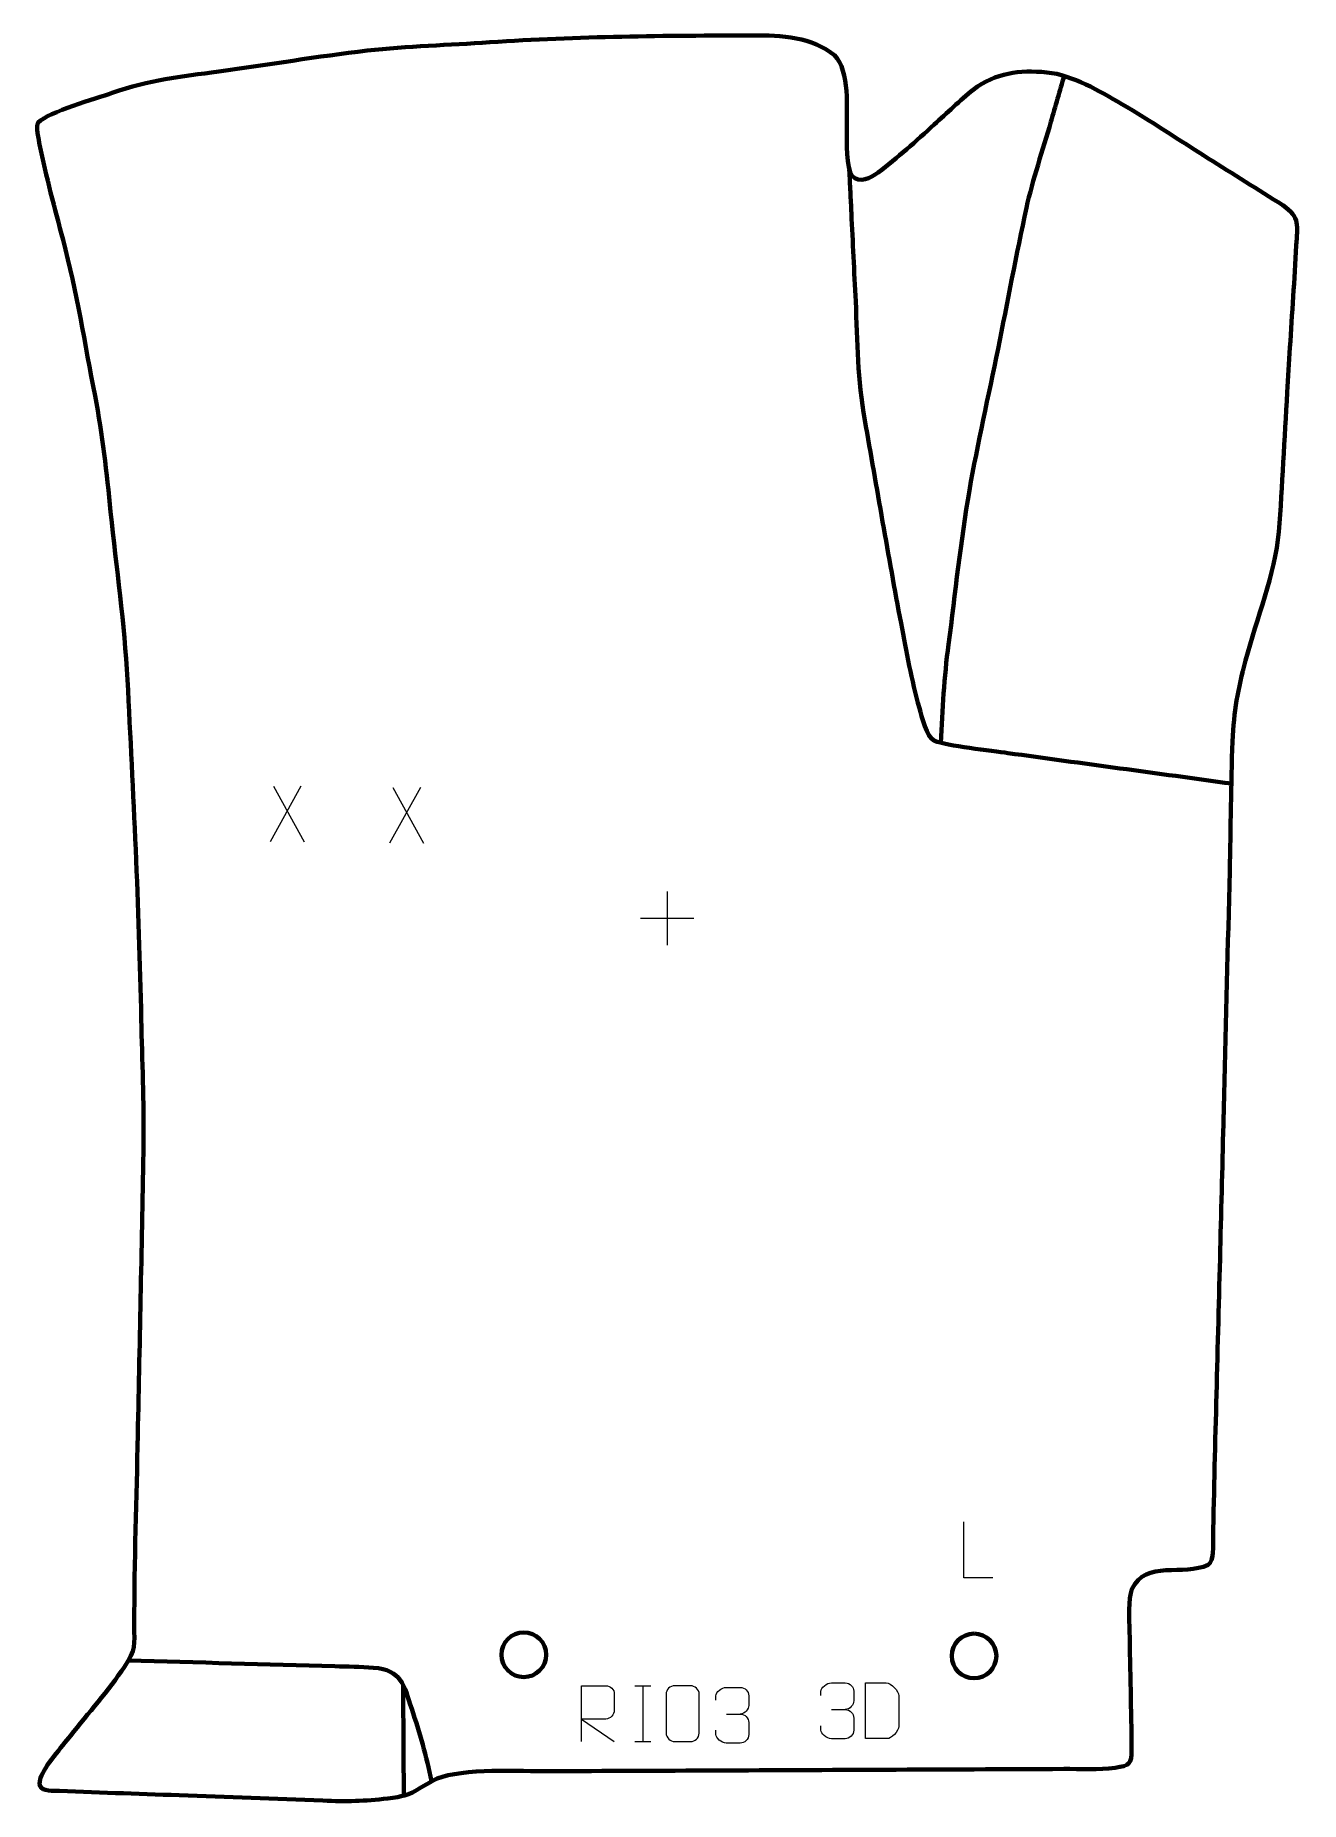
# Model space of a CAD drawing. Header units: millimetres. Extents: x -278 to 288, y -382 to 409.
import ezdxf

# ---------------------------------------------------------------- set-up
doc = ezdxf.new("R2010")
doc.units = ezdxf.units.MM
doc.header["$MEASUREMENT"] = 0
for name, color, linetype in [('layer 1', 7, 'Continuous'), ('layer 2', 7, 'Continuous'), ('layer 3', 7, 'Continuous')]:
    doc.layers.add(name, color=color, linetype=linetype)

msp = doc.modelspace()

# ---------------------------------------------------------------- linework, layer by layer
at = {"layer": 'layer 1', "color": 250, "lineweight": 9}
for points in [[(-159.5532, 72.7669), (-159.5532, 72.7669), (-173.2938, 47.8711), (-173.2938, 47.8711)], [(-171.8392, 72.7669), (-171.8392, 72.7669), (-158.0986, 47.8134), (-158.0986, 47.8134)], [(-106.1073, 72.2377), (-106.1073, 72.2377), (-119.8479, 47.3419), (-119.8479, 47.3419)], [(-118.3933, 72.2377), (-118.3933, 72.2377), (-104.6527, 47.2842), (-104.6527, 47.2842)], [(4.3124, 25.6551), (4.3124, 25.6551), (4.3124, 1.6772), (4.3124, 1.6772)], [(-7.6765, 13.6661), (-7.6765, 13.6661), (16.3014, 13.6661), (16.3014, 13.6661)]]:
    msp.add_open_spline(points, degree=3, dxfattribs=at)
msp.add_open_spline([(150.0642, -281.4302), (150.0642, -281.4302), (137.1151, -281.4302), (137.1151, -281.4302), (137.1151, -281.4302), (137.1151, -281.4302), (137.1151, -256.4766), (137.1151, -256.4766)], degree=3, knots=[0, 0, 0, 0, 0.33333333, 0.33333333, 0.33333333, 0.33333333, 1, 1, 1, 1], dxfattribs=at)
at = {"layer": 'layer 2', "color": 142, "lineweight": 158}
for points, knots in [([(126.7669, 92.2377), (127.5073, 107.2402), (128.2139, 121.2718), (130.2048, 136.2123), (130.2048, 136.2123), (133.2315, 159.0567), (135.6348, 182.3967), (139.5273, 205.0741), (139.5273, 205.0741), (143.2408, 226.2055), (148.1132, 247.3446), (152.3497, 268.4134), (152.3497, 268.4134), (156.5739, 289.4442), (160.5539, 310.5759), (165.0445, 331.5463), (165.0445, 331.5463), (167.9224, 344.3702), (172.3697, 357.3856), (176.0328, 370.0794), (176.0328, 370.0794), (178.0232, 376.9764), (180.015, 383.873), (182.0046, 390.7702)], [0, 0, 0, 0, 0.14285714, 0.14285714, 0.14285714, 0.14285714, 0.28571429, 0.28571429, 0.28571429, 0.28571429, 0.42857143, 0.42857143, 0.42857143, 0.42857143, 0.57142857, 0.57142857, 0.57142857, 0.57142857, 0.71428571, 0.71428571, 0.71428571, 0.71428571, 1, 1, 1, 1]), ([(85.8018, 348.5985), (85.9635, 345.2732), (86.1251, 341.9478), (86.2868, 338.6225), (86.2868, 338.6225), (86.4404, 335.4635), (86.5941, 332.3044), (86.7476, 329.1453), (86.7476, 329.1453), (87.0628, 322.661), (87.3781, 316.1766), (87.6933, 309.6922), (87.6933, 309.6922), (88.0166, 303.0416), (88.34, 296.3909), (88.6633, 289.7403), (88.6633, 289.7403), (89.4917, 271.4343), (89.4713, 254.7924), (92.7454, 236.5792), (92.7454, 236.5792), (98.1671, 206.255), (103.2116, 176.0007), (108.968, 145.7188), (108.968, 145.7188), (111.3758, 132.7147), (113.6113, 120.502), (117.1931, 107.7211), (117.1931, 107.7211), (118.2725, 103.8174), (120.1406, 94.9566), (123.9798, 93.102), (123.9798, 93.102), (128.9676, 90.8508), (149.7963, 88.5344), (156.7979, 87.5789), (156.7979, 87.5789), (190.1772, 83.0232), (223.5572, 78.4711), (256.9362, 73.9125)], [0, 0, 0, 0, 0.09090909, 0.09090909, 0.09090909, 0.09090909, 0.18181818, 0.18181818, 0.18181818, 0.18181818, 0.27272727, 0.27272727, 0.27272727, 0.27272727, 0.36363636, 0.36363636, 0.36363636, 0.36363636, 0.45454545, 0.45454545, 0.45454545, 0.45454545, 0.54545455, 0.54545455, 0.54545455, 0.54545455, 0.63636364, 0.63636364, 0.63636364, 0.63636364, 0.72727273, 0.72727273, 0.72727273, 0.72727273, 0.81818182, 0.81818182, 0.81818182, 0.81818182, 1, 1, 1, 1]), ([(-236.7333, -318.4174), (-205.9492, -319.3397), (-175.1649, -320.2483), (-144.3779, -321.0706), (-144.3779, -321.0706), (-138.8363, -321.2183), (-132.6586, -321.2776), (-127.1792, -321.7008), (-127.1792, -321.7008), (-114.282, -322.6968), (-113.5602, -329.3799), (-109.9883, -340.0501), (-109.9883, -340.0501), (-106.3642, -350.7949), (-103.4532, -361.3361), (-101.0625, -372.4205)], [0, 0, 0, 0, 0.2, 0.2, 0.2, 0.2, 0.4, 0.4, 0.4, 0.4, 0.6, 0.6, 0.6, 0.6, 1, 1, 1, 1]), ([(-113.7591, -329.6211), (-113.7591, -329.6211), (-113.5728, -358.898), (-113.5728, -358.898), (-113.5728, -358.898), (-113.5728, -358.898), (-113.4702, -378.7924), (-113.4702, -378.7924)], [0, 0, 0, 0, 0.33333333, 0.33333333, 0.33333333, 0.33333333, 1, 1, 1, 1])]:
    msp.add_open_spline(points, degree=3, knots=knots, dxfattribs=at)
at = {"layer": 'layer 2', "color": 250, "lineweight": 9}
for points, knots in [([(-34.0011, -354.7498), (-34.0011, -354.7498), (-34.0011, -329.7963), (-34.0011, -329.7963), (-34.0011, -329.7963), (-30.4063, -329.7963), (-26.8108, -329.7963), (-23.2156, -329.7963), (-23.2156, -329.7963), (-20.8903, -329.834), (-19.333, -331.324), (-19.3371, -333.6904), (-19.3371, -333.6904), (-19.3375, -335.7259), (-19.3375, -338.7853), (-19.3371, -340.8213), (-19.3371, -340.8213), (-19.3436, -342.6968), (-21.1559, -344.6386), (-23.1654, -344.6577), (-23.1654, -344.6577), (-23.1654, -344.6577), (-34.0011, -344.6577), (-34.0011, -344.6577), (-34.0011, -344.6577), (-34.0011, -344.6577), (-19.3464, -354.7498), (-19.3464, -354.7498)], [0, 0, 0, 0, 0.125, 0.125, 0.125, 0.125, 0.25, 0.25, 0.25, 0.25, 0.375, 0.375, 0.375, 0.375, 0.5, 0.5, 0.5, 0.5, 0.625, 0.625, 0.625, 0.625, 0.75, 0.75, 0.75, 0.75, 1, 1, 1, 1]), ([(7.7383, -329.8005), (10.064, -329.8005), (12.3901, -329.8005), (14.7162, -329.8005), (14.7162, -329.8005), (16.6628, -329.7649), (18.6542, -331.2565), (18.6809, -333.6941), (18.6809, -333.6941), (18.6805, -339.441), (18.6805, -345.1883), (18.6809, -350.936), (18.6809, -350.936), (18.5411, -353.2594), (16.8639, -354.739), (14.7162, -354.7498), (14.7162, -354.7498), (12.3843, -354.7494), (10.0524, -354.7494), (7.7209, -354.7498), (7.7209, -354.7498), (5.7959, -354.8552), (3.8238, -352.9707), (3.835, -350.9534), (3.835, -350.9534), (3.8353, -345.1833), (3.8353, -339.4136), (3.835, -333.6443), (3.835, -333.6443), (3.8392, -331.5062), (5.5859, -329.787), (7.7383, -329.8005)], [0, 0, 0, 0, 0.11111111, 0.11111111, 0.11111111, 0.11111111, 0.22222222, 0.22222222, 0.22222222, 0.22222222, 0.33333333, 0.33333333, 0.33333333, 0.33333333, 0.44444444, 0.44444444, 0.44444444, 0.44444444, 0.55555556, 0.55555556, 0.55555556, 0.55555556, 0.66666667, 0.66666667, 0.66666667, 0.66666667, 0.77777778, 0.77777778, 0.77777778, 0.77777778, 1, 1, 1, 1]), ([(26.0914, -336.1845), (26.0914, -336.1845), (26.0914, -334.3273), (26.0914, -334.3273), (26.0914, -334.3273), (26.0771, -332.5854), (28.7416, -330.4673), (30.8007, -330.49), (30.8007, -330.49), (32.8648, -330.49), (34.9288, -330.49), (36.9925, -330.49), (36.9925, -330.49), (39.187, -330.4812), (40.7853, -332.328), (40.8297, -334.2401), (40.8297, -334.2401), (40.8293, -335.6752), (40.8293, -337.1103), (40.8297, -338.5458), (40.8297, -338.5458), (40.7811, -340.1993), (39.1785, -342.4293), (36.9802, -342.4193), (36.9802, -342.4193), (39.1839, -342.4305), (40.7919, -344.2337), (40.8459, -346.2932), (40.8459, -346.2932), (40.8455, -348.0779), (40.8455, -349.8626), (40.8459, -351.6477), (40.8459, -351.6477), (40.856, -353.7091), (38.8011, -355.4722), (36.9802, -355.4641), (36.9802, -355.4641), (34.9149, -355.4638), (32.8497, -355.4638), (30.7841, -355.4641), (30.7841, -355.4641), (28.6155, -355.4526), (26.0845, -353.0524), (26.0659, -351.5906), (26.0659, -351.5906), (26.0659, -351.5906), (26.0659, -349.682), (26.0659, -349.682)], [0, 0, 0, 0, 0.07692308, 0.07692308, 0.07692308, 0.07692308, 0.15384615, 0.15384615, 0.15384615, 0.15384615, 0.23076923, 0.23076923, 0.23076923, 0.23076923, 0.30769231, 0.30769231, 0.30769231, 0.30769231, 0.38461538, 0.38461538, 0.38461538, 0.38461538, 0.46153846, 0.46153846, 0.46153846, 0.46153846, 0.53846154, 0.53846154, 0.53846154, 0.53846154, 0.61538462, 0.61538462, 0.61538462, 0.61538462, 0.69230769, 0.69230769, 0.69230769, 0.69230769, 0.76923077, 0.76923077, 0.76923077, 0.76923077, 0.84615385, 0.84615385, 0.84615385, 0.84615385, 1, 1, 1, 1]), ([(73.0914, -334.1845), (73.0914, -334.1845), (73.0914, -332.3273), (73.0914, -332.3273), (73.0914, -332.3273), (73.0771, -330.5854), (75.7416, -328.4673), (77.8007, -328.49), (77.8007, -328.49), (79.8648, -328.49), (81.9288, -328.49), (83.9925, -328.49), (83.9925, -328.49), (86.187, -328.4812), (87.7853, -330.328), (87.8297, -332.2401), (87.8297, -332.2401), (87.8293, -333.6752), (87.8293, -335.1103), (87.8297, -336.5458), (87.8297, -336.5458), (87.7811, -338.1993), (86.1785, -340.4293), (83.9802, -340.4193), (83.9802, -340.4193), (86.1839, -340.4305), (87.7919, -342.2337), (87.8459, -344.2932), (87.8459, -344.2932), (87.8455, -346.0779), (87.8455, -347.8626), (87.8459, -349.6477), (87.8459, -349.6477), (87.856, -351.7091), (85.8011, -353.4722), (83.9802, -353.4641), (83.9802, -353.4641), (81.9149, -353.4638), (79.8497, -353.4638), (77.7841, -353.4641), (77.7841, -353.4641), (75.6155, -353.4526), (73.0845, -351.0524), (73.0659, -349.5906), (73.0659, -349.5906), (73.0659, -349.5906), (73.0659, -347.682), (73.0659, -347.682)], [0, 0, 0, 0, 0.07692308, 0.07692308, 0.07692308, 0.07692308, 0.15384615, 0.15384615, 0.15384615, 0.15384615, 0.23076923, 0.23076923, 0.23076923, 0.23076923, 0.30769231, 0.30769231, 0.30769231, 0.30769231, 0.38461538, 0.38461538, 0.38461538, 0.38461538, 0.46153846, 0.46153846, 0.46153846, 0.46153846, 0.53846154, 0.53846154, 0.53846154, 0.53846154, 0.61538462, 0.61538462, 0.61538462, 0.61538462, 0.69230769, 0.69230769, 0.69230769, 0.69230769, 0.76923077, 0.76923077, 0.76923077, 0.76923077, 0.84615385, 0.84615385, 0.84615385, 0.84615385, 1, 1, 1, 1]), ([(93.0636, -353.4256), (95.3954, -353.4252), (100.3456, -353.4492), (102.6771, -353.4495), (102.6771, -353.4495), (104.6021, -353.5549), (107.9207, -350.0133), (107.9095, -347.996), (107.9095, -347.996), (107.9091, -342.2259), (107.9091, -340.0562), (107.9095, -334.2869), (107.9095, -334.2869), (107.9052, -332.1488), (104.5307, -328.4887), (102.3783, -328.5022), (102.3783, -328.5022), (100.0526, -328.5022), (95.3283, -328.5022), (93.0022, -328.5022), (93.0022, -328.5022), (93.0026, -334.2491), (93.0639, -347.6783), (93.0636, -353.4256)], [0, 0, 0, 0, 0.14285714, 0.14285714, 0.14285714, 0.14285714, 0.28571429, 0.28571429, 0.28571429, 0.28571429, 0.42857143, 0.42857143, 0.42857143, 0.42857143, 0.57142857, 0.57142857, 0.57142857, 0.57142857, 0.71428571, 0.71428571, 0.71428571, 0.71428571, 1, 1, 1, 1])]:
    msp.add_open_spline(points, degree=3, knots=knots, dxfattribs=at)
for points in [[(-10.1925, -329.8176), (-10.1925, -329.8176), (-3.0244, -329.8176), (-3.0244, -329.8176)], [(-6.6085, -329.8176), (-6.6085, -329.8176), (-6.6085, -354.7711), (-6.6085, -354.7711)], [(30.8011, -342.4297), (30.8011, -342.4297), (36.9975, -342.4297), (36.9975, -342.4297)], [(77.8011, -340.4297), (77.8011, -340.4297), (83.9975, -340.4297), (83.9975, -340.4297)], [(-10.1925, -354.7711), (-10.1925, -354.7711), (-3.0244, -354.7711), (-3.0244, -354.7711)]]:
    msp.add_open_spline(points, degree=3, dxfattribs=at)
at = {"layer": 'layer 3', "color": 22, "lineweight": 158}
msp.add_open_spline([(-243.9354, 383.0104), (-227.2649, 388.787), (-213.5215, 390.2611), (-196.2841, 392.5999), (-196.2841, 392.5999), (-174.1847, 395.6224), (-152.049, 399.3073), (-129.9229, 401.9583), (-129.9229, 401.9583), (-111.8257, 403.9571), (-93.2584, 404.3636), (-75.0397, 405.6751), (-75.0397, 405.6751), (-35.5073, 408.3698), (3.4773, 408.5995), (43.055, 408.7475), (43.055, 408.7475), (54.9769, 408.7659), (69.6295, 407.9594), (79.1312, 399.846), (79.1312, 399.846), (86.1911, 392.7965), (84.5753, 375.5503), (84.6784, 366.0911), (84.6784, 366.0911), (84.6992, 361.9762), (84.4869, 348.8897), (86.9356, 346.0509), (86.9356, 346.0509), (90.581, 342.2083), (95.2309, 344.8685), (98.7782, 347.4305), (98.7782, 347.4305), (107.2635, 353.7136), (115.8555, 361.6934), (123.7644, 368.7891), (123.7644, 368.7891), (129.4537, 373.9139), (135.2975, 379.6525), (141.2179, 384.4229), (141.2179, 384.4229), (151.6756, 392.1466), (161.5703, 393.2534), (174.212, 392.1988), (174.212, 392.1988), (185.9334, 390.9218), (197.6136, 383.8508), (207.7091, 378.0137), (207.7091, 378.0137), (220.7611, 370.4485), (233.5774, 361.7817), (246.377, 353.7094), (246.377, 353.7094), (257.5021, 346.6977), (268.7251, 339.8078), (279.7922, 332.7099), (279.7922, 332.7099), (287.7586, 327.3177), (286.2506, 323.4518), (285.7998, 314.7196), (285.7998, 314.7196), (285.015, 299.5167), (283.8856, 284.2293), (282.9673, 269.0153), (282.9673, 269.0153), (282.5651, 262.3532), (282.1629, 255.691), (281.7607, 249.0289), (281.7607, 249.0289), (280.5107, 228.2448), (279.5379, 207.3469), (278.0067, 186.5926), (278.0067, 186.5926), (276.1204, 167.3015), (268.0869, 147.8716), (263.1344, 129.0522), (263.1344, 129.0522), (259.6267, 115.6888), (257.8437, 106.6709), (257.2785, 92.764), (257.2785, 92.764), (256.5051, 73.4955), (256.5063, 54.0554), (256.0227, 34.7451), (256.0227, 34.7451), (255.1878, 1.4128), (254.3526, -31.9194), (253.5176, -65.2517), (253.5176, -65.2517), (253.4383, -68.4183), (253.359, -71.5848), (253.2796, -74.7514), (253.2796, -74.7514), (252.7786, -94.7508), (252.2776, -114.7501), (251.7766, -134.7495), (251.7766, -134.7495), (250.6976, -177.7405), (249.4377, -220.7466), (248.539, -263.7395), (248.539, -263.7395), (248.5031, -266.838), (249.2197, -273.7157), (246.3801, -275.6567), (246.3801, -275.6567), (235.4642, -280.8534), (218.2252, -273.3879), (212.2757, -286.5312), (212.2757, -286.5312), (210.4402, -290.9459), (211.1223, -300.245), (211.2014, -305.3217), (211.2014, -305.3217), (211.485, -323.0115), (211.9855, -340.7518), (212.1216, -358.4352), (212.1216, -358.4352), (212.1709, -364.8415), (211.2167, -365.4751), (204.7207, -366.4979), (204.7207, -366.4979), (197.5447, -367.5744), (189.1014, -366.9832), (181.7378, -367.0157), (181.7378, -367.0157), (155.0666, -367.1336), (128.3955, -367.2506), (101.7243, -367.3681), (101.7243, -367.3681), (51.7159, -367.5882), (1.7074, -367.8085), (-48.301, -368.0285), (-48.301, -368.0285), (-61.1847, -368.0402), (-87.3504, -366.6117), (-98.5307, -371.3271), (-98.5307, -371.3271), (-108.7521, -376.1323), (-107.7272, -378.6163), (-120.6403, -380.2032), (-120.6403, -380.2032), (-131.2038, -381.4546), (-139.106, -381.6514), (-149.718, -381.1822), (-149.718, -381.1822), (-171.1186, -380.2362), (-192.6192, -379.5757), (-214.0357, -378.78), (-214.0357, -378.78), (-233.0358, -378.0749), (-252.0816, -377.4993), (-271.0712, -376.7333), (-271.0712, -376.7333), (-275.1016, -376.5707), (-277.5224, -375.5293), (-276.0171, -370.9505), (-276.0171, -370.9505), (-274.1677, -365.7352), (-266.433, -356.9145), (-262.6868, -352.1889), (-262.6868, -352.1889), (-254.6544, -342.1305), (-245.6989, -331.8991), (-238.5038, -321.287), (-238.5038, -321.287), (-233.2477, -313.4777), (-234.1094, -311.7722), (-234.1107, -302.5296), (-234.1107, -302.5296), (-234.1148, -274.2518), (-233.0842, -245.7747), (-232.5257, -217.4776), (-232.5257, -217.4776), (-231.6656, -173.9719), (-230.6488, -130.4604), (-229.9693, -86.9524), (-229.9693, -86.9524), (-229.7124, -68.5973), (-230.6087, -49.9542), (-230.9674, -31.5644), (-230.9674, -31.5644), (-231.9902, 19.0142), (-234.5292, 69.8852), (-237.1468, 120.4164), (-237.1468, 120.4164), (-238.4989, 145.3626), (-242.0409, 170.6135), (-244.6799, 195.4998), (-244.6799, 195.4998), (-246.5038, 213.1945), (-248.2255, 229.8692), (-251.6723, 247.3816), (-251.6723, 247.3816), (-256.2468, 270.9119), (-259.8009, 293.9722), (-265.9476, 317.2314), (-265.9476, 317.2314), (-269.6371, 331.1922), (-273.5989, 345.7289), (-276.4385, 359.8623), (-276.4385, 359.8623), (-276.7804, 361.5639), (-278.3707, 368.5638), (-277.1093, 369.801), (-277.1093, 369.801), (-272.2838, 374.5334), (-251.3003, 380.4031), (-243.9354, 383.0104)], degree=3, knots=[0, 0, 0, 0, 0.01886792, 0.01886792, 0.01886792, 0.01886792, 0.03773585, 0.03773585, 0.03773585, 0.03773585, 0.05660377, 0.05660377, 0.05660377, 0.05660377, 0.0754717, 0.0754717, 0.0754717, 0.0754717, 0.09433962, 0.09433962, 0.09433962, 0.09433962, 0.11320755, 0.11320755, 0.11320755, 0.11320755, 0.13207547, 0.13207547, 0.13207547, 0.13207547, 0.1509434, 0.1509434, 0.1509434, 0.1509434, 0.16981132, 0.16981132, 0.16981132, 0.16981132, 0.18867925, 0.18867925, 0.18867925, 0.18867925, 0.20754717, 0.20754717, 0.20754717, 0.20754717, 0.22641509, 0.22641509, 0.22641509, 0.22641509, 0.24528302, 0.24528302, 0.24528302, 0.24528302, 0.26415094, 0.26415094, 0.26415094, 0.26415094, 0.28301887, 0.28301887, 0.28301887, 0.28301887, 0.30188679, 0.30188679, 0.30188679, 0.30188679, 0.32075472, 0.32075472, 0.32075472, 0.32075472, 0.33962264, 0.33962264, 0.33962264, 0.33962264, 0.35849057, 0.35849057, 0.35849057, 0.35849057, 0.37735849, 0.37735849, 0.37735849, 0.37735849, 0.39622642, 0.39622642, 0.39622642, 0.39622642, 0.41509434, 0.41509434, 0.41509434, 0.41509434, 0.43396226, 0.43396226, 0.43396226, 0.43396226, 0.45283019, 0.45283019, 0.45283019, 0.45283019, 0.47169811, 0.47169811, 0.47169811, 0.47169811, 0.49056604, 0.49056604, 0.49056604, 0.49056604, 0.50943396, 0.50943396, 0.50943396, 0.50943396, 0.52830189, 0.52830189, 0.52830189, 0.52830189, 0.54716981, 0.54716981, 0.54716981, 0.54716981, 0.56603774, 0.56603774, 0.56603774, 0.56603774, 0.58490566, 0.58490566, 0.58490566, 0.58490566, 0.60377358, 0.60377358, 0.60377358, 0.60377358, 0.62264151, 0.62264151, 0.62264151, 0.62264151, 0.64150943, 0.64150943, 0.64150943, 0.64150943, 0.66037736, 0.66037736, 0.66037736, 0.66037736, 0.67924528, 0.67924528, 0.67924528, 0.67924528, 0.69811321, 0.69811321, 0.69811321, 0.69811321, 0.71698113, 0.71698113, 0.71698113, 0.71698113, 0.73584906, 0.73584906, 0.73584906, 0.73584906, 0.75471698, 0.75471698, 0.75471698, 0.75471698, 0.77358491, 0.77358491, 0.77358491, 0.77358491, 0.79245283, 0.79245283, 0.79245283, 0.79245283, 0.81132075, 0.81132075, 0.81132075, 0.81132075, 0.83018868, 0.83018868, 0.83018868, 0.83018868, 0.8490566, 0.8490566, 0.8490566, 0.8490566, 0.86792453, 0.86792453, 0.86792453, 0.86792453, 0.88679245, 0.88679245, 0.88679245, 0.88679245, 0.90566038, 0.90566038, 0.90566038, 0.90566038, 0.9245283, 0.9245283, 0.9245283, 0.9245283, 0.94339623, 0.94339623, 0.94339623, 0.94339623, 0.96226415, 0.96226415, 0.96226415, 0.96226415, 1, 1, 1, 1], dxfattribs=at)
at = {"layer": 'layer 3', "color": 142, "lineweight": 200}
for points in [[(-59.8168, -305.903), (-65.3396, -305.903), (-69.8167, -310.3801), (-69.8167, -315.903), (-69.8167, -315.903), (-69.8168, -321.4258), (-65.3396, -325.903), (-59.8168, -325.903), (-59.8168, -325.903), (-54.2939, -325.903), (-49.8168, -321.4259), (-49.8168, -315.903), (-49.8168, -315.903), (-49.8167, -310.3802), (-54.2939, -305.903), (-59.8168, -305.903)], [(-59.8168, -305.903), (-65.3396, -305.903), (-69.8167, -310.3802), (-69.8167, -315.903), (-69.8167, -315.903), (-69.8168, -321.4258), (-65.3396, -325.903), (-59.8168, -325.903), (-59.8168, -325.903), (-54.2939, -325.903), (-49.8168, -321.4259), (-49.8168, -315.9031), (-49.8168, -315.9031), (-49.8167, -310.3802), (-54.2939, -305.903), (-59.8168, -305.903)], [(-59.8168, -305.903), (-65.3396, -305.903), (-69.8167, -310.3802), (-69.8167, -315.903), (-69.8167, -315.903), (-69.8168, -321.4259), (-65.3396, -325.903), (-59.8168, -325.903), (-59.8168, -325.903), (-54.2939, -325.903), (-49.8168, -321.4259), (-49.8168, -315.9031), (-49.8168, -315.9031), (-49.8167, -310.3802), (-54.2939, -305.903), (-59.8168, -305.903)], [(-59.8168, -305.903), (-65.3396, -305.903), (-69.8167, -310.3802), (-69.8167, -315.903), (-69.8167, -315.903), (-69.8168, -321.4259), (-65.3396, -325.903), (-59.8168, -325.903), (-59.8168, -325.903), (-54.2939, -325.9031), (-49.8168, -321.4259), (-49.8168, -315.9031), (-49.8168, -315.9031), (-49.8167, -310.3802), (-54.2939, -305.903), (-59.8168, -305.903)], [(-59.8168, -305.9031), (-65.3396, -305.9031), (-69.8167, -310.3802), (-69.8167, -315.903), (-69.8167, -315.903), (-69.8168, -321.4259), (-65.3396, -325.903), (-59.8168, -325.9031), (-59.8168, -325.9031), (-54.2939, -325.9031), (-49.8168, -321.4259), (-49.8168, -315.9031), (-49.8168, -315.9031), (-49.8167, -310.3802), (-54.2939, -305.9031), (-59.8168, -305.9031)], [(-59.8168, -305.9031), (-65.3396, -305.9031), (-69.8167, -310.3802), (-69.8167, -315.9031), (-69.8167, -315.9031), (-69.8168, -321.4259), (-65.3396, -325.9031), (-59.8168, -325.9031), (-59.8168, -325.9031), (-54.2939, -325.9031), (-49.8168, -321.4259), (-49.8168, -315.9031), (-49.8168, -315.9031), (-49.8167, -310.3802), (-54.2939, -305.9031), (-59.8168, -305.9031)], [(-59.8168, -305.9031), (-65.3396, -305.9031), (-69.8167, -310.3802), (-69.8167, -315.9031), (-69.8167, -315.9031), (-69.8168, -321.4259), (-65.3396, -325.9031), (-59.8168, -325.9031), (-59.8168, -325.9031), (-54.2939, -325.9031), (-49.8168, -321.426), (-49.8168, -315.9031), (-49.8168, -315.9031), (-49.8167, -310.3803), (-54.2939, -305.9031), (-59.8168, -305.9031)], [(-59.8168, -305.9031), (-65.3396, -305.9031), (-69.8167, -310.3802), (-69.8167, -315.9031), (-69.8167, -315.9031), (-69.8168, -321.4259), (-65.3396, -325.9031), (-59.8168, -325.9031), (-59.8168, -325.9031), (-54.2939, -325.9031), (-49.8168, -321.426), (-49.8168, -315.9031), (-49.8168, -315.9031), (-49.8167, -310.3803), (-54.2939, -305.9031), (-59.8168, -305.9031)], [(-59.8168, -305.9031), (-65.3396, -305.9031), (-69.8167, -310.3803), (-69.8167, -315.9031), (-69.8167, -315.9031), (-69.8168, -321.4259), (-65.3396, -325.9031), (-59.8168, -325.9031), (-59.8168, -325.9031), (-54.2939, -325.9031), (-49.8168, -321.426), (-49.8168, -315.9031), (-49.8168, -315.9031), (-49.8167, -310.3803), (-54.2939, -305.9031), (-59.8168, -305.9031)], [(-59.8168, -305.9031), (-65.3396, -305.9031), (-69.8167, -310.3803), (-69.8167, -315.9031), (-69.8167, -315.9031), (-69.8168, -321.4259), (-65.3396, -325.9031), (-59.8168, -325.9031), (-59.8168, -325.9031), (-54.2939, -325.9031), (-49.8168, -321.426), (-49.8168, -315.9032), (-49.8168, -315.9032), (-49.8167, -310.3803), (-54.2939, -305.9031), (-59.8168, -305.9031)], [(-59.8168, -305.9031), (-65.3396, -305.9031), (-69.8167, -310.3803), (-69.8167, -315.9031), (-69.8167, -315.9031), (-69.8168, -321.426), (-65.3396, -325.9031), (-59.8168, -325.9031), (-59.8168, -325.9031), (-54.2939, -325.9031), (-49.8168, -321.426), (-49.8168, -315.9032), (-49.8168, -315.9032), (-49.8167, -310.3803), (-54.2939, -305.9031), (-59.8168, -305.9031)], [(-59.8168, -305.9031), (-65.3396, -305.9031), (-69.8167, -310.3803), (-69.8167, -315.9031), (-69.8167, -315.9031), (-69.8168, -321.426), (-65.3396, -325.9031), (-59.8168, -325.9031), (-59.8168, -325.9031), (-54.2939, -325.9032), (-49.8168, -321.426), (-49.8168, -315.9032), (-49.8168, -315.9032), (-49.8167, -310.3803), (-54.2939, -305.9031), (-59.8168, -305.9031)], [(-59.8168, -305.9032), (-65.3396, -305.9032), (-69.8167, -310.3803), (-69.8167, -315.9031), (-69.8167, -315.9031), (-69.8168, -321.426), (-65.3396, -325.9031), (-59.8168, -325.9032), (-59.8168, -325.9032), (-54.2939, -325.9032), (-49.8168, -321.426), (-49.8168, -315.9032), (-49.8168, -315.9032), (-49.8167, -310.3803), (-54.2939, -305.9032), (-59.8168, -305.9032)], [(-59.8168, -305.9032), (-65.3396, -305.9032), (-69.8167, -310.3803), (-69.8167, -315.9032), (-69.8167, -315.9032), (-69.8168, -321.426), (-65.3396, -325.9032), (-59.8168, -325.9032), (-59.8168, -325.9032), (-54.2939, -325.9032), (-49.8168, -321.4261), (-49.8168, -315.9032), (-49.8168, -315.9032), (-49.8167, -310.3803), (-54.2939, -305.9032), (-59.8168, -305.9032)], [(-59.8168, -305.9032), (-65.3396, -305.9032), (-69.8167, -310.3803), (-69.8167, -315.9032), (-69.8167, -315.9032), (-69.8168, -321.426), (-65.3396, -325.9032), (-59.8168, -325.9032), (-59.8168, -325.9032), (-54.2939, -325.9032), (-49.8168, -321.4261), (-49.8168, -315.9032), (-49.8168, -315.9032), (-49.8167, -310.3804), (-54.2939, -305.9032), (-59.8168, -305.9032)], [(-59.8168, -305.9032), (-65.3396, -305.9032), (-69.8167, -310.3803), (-69.8167, -315.9032), (-69.8167, -315.9032), (-69.8168, -321.426), (-65.3396, -325.9032), (-59.8168, -325.9032), (-59.8168, -325.9032), (-54.2939, -325.9032), (-49.8168, -321.4261), (-49.8168, -315.9032), (-49.8168, -315.9032), (-49.8167, -310.3804), (-54.2939, -305.9032), (-59.8168, -305.9032)], [(-59.8168, -305.9032), (-65.3396, -305.9032), (-69.8167, -310.3804), (-69.8167, -315.9032), (-69.8167, -315.9032), (-69.8168, -321.426), (-65.3396, -325.9032), (-59.8168, -325.9032), (-59.8168, -325.9032), (-54.2939, -325.9032), (-49.8168, -321.4261), (-49.8168, -315.9033), (-49.8168, -315.9033), (-49.8167, -310.3804), (-54.2939, -305.9032), (-59.8168, -305.9032)], [(-59.8168, -305.9032), (-65.3396, -305.9032), (-69.8167, -310.3804), (-69.8167, -315.9032), (-69.8167, -315.9032), (-69.8168, -321.4261), (-65.3396, -325.9032), (-59.8168, -325.9032), (-59.8168, -325.9032), (-54.2939, -325.9032), (-49.8168, -321.4261), (-49.8168, -315.9033), (-49.8168, -315.9033), (-49.8167, -310.3804), (-54.2939, -305.9032), (-59.8168, -305.9032)], [(-59.8168, -305.9032), (-65.3396, -305.9032), (-69.8167, -310.3804), (-69.8167, -315.9032), (-69.8167, -315.9032), (-69.8168, -321.4261), (-65.3396, -325.9032), (-59.8168, -325.9032), (-59.8168, -325.9032), (-54.2939, -325.9033), (-49.8168, -321.4261), (-49.8168, -315.9033), (-49.8168, -315.9033), (-49.8167, -310.3804), (-54.2939, -305.9032), (-59.8168, -305.9032)], [(-59.8168, -305.9033), (-65.3396, -305.9033), (-69.8167, -310.3804), (-69.8167, -315.9032), (-69.8167, -315.9032), (-69.8168, -321.4261), (-65.3396, -325.9032), (-59.8168, -325.9033), (-59.8168, -325.9033), (-54.2939, -325.9033), (-49.8168, -321.4261), (-49.8168, -315.9033), (-49.8168, -315.9033), (-49.8167, -310.3804), (-54.2939, -305.9033), (-59.8168, -305.9033)], [(-59.8168, -305.9033), (-65.3396, -305.9033), (-69.8167, -310.3804), (-69.8167, -315.9033), (-69.8167, -315.9033), (-69.8168, -321.4261), (-65.3396, -325.9033), (-59.8168, -325.9033), (-59.8168, -325.9033), (-54.2939, -325.9033), (-49.8168, -321.4261), (-49.8168, -315.9033), (-49.8168, -315.9033), (-49.8167, -310.3804), (-54.2939, -305.9033), (-59.8168, -305.9033)], [(141.6195, -306.4321), (136.0967, -306.4321), (131.6196, -310.9092), (131.6196, -316.4321), (131.6196, -316.4321), (131.6195, -321.9549), (136.0967, -326.4321), (141.6195, -326.4321), (141.6195, -326.4321), (147.1424, -326.4321), (151.6195, -321.955), (151.6195, -316.4321), (151.6195, -316.4321), (151.6196, -310.9093), (147.1424, -306.4321), (141.6195, -306.4321)], [(141.6195, -306.4321), (136.0967, -306.4321), (131.6196, -310.9093), (131.6196, -316.4321), (131.6196, -316.4321), (131.6195, -321.9549), (136.0967, -326.4321), (141.6195, -326.4321), (141.6195, -326.4321), (147.1424, -326.4321), (151.6195, -321.955), (151.6195, -316.4322), (151.6195, -316.4322), (151.6196, -310.9093), (147.1424, -306.4321), (141.6195, -306.4321)], [(141.6195, -306.4321), (136.0967, -306.4321), (131.6196, -310.9093), (131.6196, -316.4321), (131.6196, -316.4321), (131.6195, -321.955), (136.0967, -326.4321), (141.6195, -326.4321), (141.6195, -326.4321), (147.1424, -326.4321), (151.6195, -321.955), (151.6195, -316.4322), (151.6195, -316.4322), (151.6196, -310.9093), (147.1424, -306.4321), (141.6195, -306.4321)], [(141.6195, -306.4321), (136.0967, -306.4321), (131.6196, -310.9093), (131.6196, -316.4321), (131.6196, -316.4321), (131.6195, -321.955), (136.0967, -326.4321), (141.6195, -326.4321), (141.6195, -326.4321), (147.1424, -326.4322), (151.6195, -321.955), (151.6195, -316.4322), (151.6195, -316.4322), (151.6196, -310.9093), (147.1424, -306.4321), (141.6195, -306.4321)], [(141.6195, -306.4322), (136.0967, -306.4322), (131.6196, -310.9093), (131.6196, -316.4321), (131.6196, -316.4321), (131.6195, -321.955), (136.0967, -326.4321), (141.6195, -326.4322), (141.6195, -326.4322), (147.1424, -326.4322), (151.6195, -321.955), (151.6195, -316.4322), (151.6195, -316.4322), (151.6196, -310.9093), (147.1424, -306.4322), (141.6195, -306.4322)], [(141.6195, -306.4322), (136.0967, -306.4322), (131.6196, -310.9093), (131.6196, -316.4322), (131.6196, -316.4322), (131.6195, -321.955), (136.0967, -326.4322), (141.6195, -326.4322), (141.6195, -326.4322), (147.1424, -326.4322), (151.6195, -321.955), (151.6195, -316.4322), (151.6195, -316.4322), (151.6196, -310.9093), (147.1424, -306.4322), (141.6195, -306.4322)], [(141.6195, -306.4322), (136.0967, -306.4322), (131.6196, -310.9093), (131.6196, -316.4322), (131.6196, -316.4322), (131.6195, -321.955), (136.0967, -326.4322), (141.6195, -326.4322), (141.6195, -326.4322), (147.1424, -326.4322), (151.6195, -321.9551), (151.6195, -316.4322), (151.6195, -316.4322), (151.6196, -310.9094), (147.1424, -306.4322), (141.6195, -306.4322)], [(141.6195, -306.4322), (136.0967, -306.4322), (131.6196, -310.9093), (131.6196, -316.4322), (131.6196, -316.4322), (131.6195, -321.955), (136.0967, -326.4322), (141.6195, -326.4322), (141.6195, -326.4322), (147.1424, -326.4322), (151.6195, -321.9551), (151.6195, -316.4322), (151.6195, -316.4322), (151.6196, -310.9094), (147.1424, -306.4322), (141.6195, -306.4322)], [(141.6195, -306.4322), (136.0967, -306.4322), (131.6196, -310.9094), (131.6196, -316.4322), (131.6196, -316.4322), (131.6195, -321.955), (136.0967, -326.4322), (141.6195, -326.4322), (141.6195, -326.4322), (147.1424, -326.4322), (151.6195, -321.9551), (151.6195, -316.4322), (151.6195, -316.4322), (151.6196, -310.9094), (147.1424, -306.4322), (141.6195, -306.4322)], [(141.6195, -306.4322), (136.0967, -306.4322), (131.6196, -310.9094), (131.6196, -316.4322), (131.6196, -316.4322), (131.6195, -321.955), (136.0967, -326.4322), (141.6195, -326.4322), (141.6195, -326.4322), (147.1424, -326.4322), (151.6195, -321.9551), (151.6195, -316.4323), (151.6195, -316.4323), (151.6196, -310.9094), (147.1424, -306.4322), (141.6195, -306.4322)], [(141.6195, -306.4322), (136.0967, -306.4322), (131.6196, -310.9094), (131.6196, -316.4322), (131.6196, -316.4322), (131.6195, -321.9551), (136.0967, -326.4322), (141.6195, -326.4322), (141.6195, -326.4322), (147.1424, -326.4322), (151.6195, -321.9551), (151.6195, -316.4323), (151.6195, -316.4323), (151.6196, -310.9094), (147.1424, -306.4322), (141.6195, -306.4322)], [(141.6195, -306.4322), (136.0967, -306.4322), (131.6196, -310.9094), (131.6196, -316.4322), (131.6196, -316.4322), (131.6195, -321.9551), (136.0967, -326.4322), (141.6195, -326.4322), (141.6195, -326.4322), (147.1424, -326.4323), (151.6195, -321.9551), (151.6195, -316.4323), (151.6195, -316.4323), (151.6196, -310.9094), (147.1424, -306.4322), (141.6195, -306.4322)], [(141.6195, -306.4323), (136.0967, -306.4323), (131.6196, -310.9094), (131.6196, -316.4322), (131.6196, -316.4322), (131.6195, -321.9551), (136.0967, -326.4322), (141.6195, -326.4323), (141.6195, -326.4323), (147.1424, -326.4323), (151.6195, -321.9551), (151.6195, -316.4323), (151.6195, -316.4323), (151.6196, -310.9094), (147.1424, -306.4323), (141.6195, -306.4323)], [(141.6195, -306.4323), (136.0967, -306.4323), (131.6196, -310.9094), (131.6196, -316.4323), (131.6196, -316.4323), (131.6195, -321.9551), (136.0967, -326.4323), (141.6195, -326.4323), (141.6195, -326.4323), (147.1424, -326.4323), (151.6195, -321.9552), (151.6195, -316.4323), (151.6195, -316.4323), (151.6196, -310.9094), (147.1424, -306.4323), (141.6195, -306.4323)], [(141.6195, -306.4323), (136.0967, -306.4323), (131.6196, -310.9094), (131.6196, -316.4323), (131.6196, -316.4323), (131.6195, -321.9551), (136.0967, -326.4323), (141.6195, -326.4323), (141.6195, -326.4323), (147.1424, -326.4323), (151.6195, -321.9552), (151.6195, -316.4323), (151.6195, -316.4323), (151.6196, -310.9095), (147.1424, -306.4323), (141.6195, -306.4323)], [(141.6195, -306.4323), (136.0967, -306.4323), (131.6196, -310.9094), (131.6196, -316.4323), (131.6196, -316.4323), (131.6195, -321.9551), (136.0967, -326.4323), (141.6195, -326.4323), (141.6195, -326.4323), (147.1424, -326.4323), (151.6195, -321.9552), (151.6195, -316.4323), (151.6195, -316.4323), (151.6196, -310.9095), (147.1424, -306.4323), (141.6195, -306.4323)], [(141.6195, -306.4323), (136.0967, -306.4323), (131.6196, -310.9095), (131.6196, -316.4323), (131.6196, -316.4323), (131.6195, -321.9551), (136.0967, -326.4323), (141.6195, -326.4323), (141.6195, -326.4323), (147.1424, -326.4323), (151.6195, -321.9552), (151.6195, -316.4324), (151.6195, -316.4324), (151.6196, -310.9095), (147.1424, -306.4323), (141.6195, -306.4323)], [(141.6195, -306.4323), (136.0967, -306.4323), (131.6196, -310.9095), (131.6196, -316.4323), (131.6196, -316.4323), (131.6195, -321.9552), (136.0967, -326.4323), (141.6195, -326.4323), (141.6195, -326.4323), (147.1424, -326.4323), (151.6195, -321.9552), (151.6195, -316.4324), (151.6195, -316.4324), (151.6196, -310.9095), (147.1424, -306.4323), (141.6195, -306.4323)], [(141.6195, -306.4323), (136.0967, -306.4323), (131.6196, -310.9095), (131.6196, -316.4323), (131.6196, -316.4323), (131.6195, -321.9552), (136.0967, -326.4323), (141.6195, -326.4323), (141.6195, -326.4323), (147.1424, -326.4324), (151.6195, -321.9552), (151.6195, -316.4324), (151.6195, -316.4324), (151.6196, -310.9095), (147.1424, -306.4323), (141.6195, -306.4323)], [(141.6195, -306.4324), (136.0967, -306.4324), (131.6196, -310.9095), (131.6196, -316.4323), (131.6196, -316.4323), (131.6195, -321.9552), (136.0967, -326.4323), (141.6195, -326.4324), (141.6195, -326.4324), (147.1424, -326.4324), (151.6195, -321.9552), (151.6195, -316.4324), (151.6195, -316.4324), (151.6196, -310.9095), (147.1424, -306.4324), (141.6195, -306.4324)], [(141.6195, -306.4324), (136.0967, -306.4324), (131.6196, -310.9095), (131.6196, -316.4324), (131.6196, -316.4324), (131.6195, -321.9552), (136.0967, -326.4324), (141.6195, -326.4324), (141.6195, -326.4324), (147.1424, -326.4324), (151.6195, -321.9552), (151.6195, -316.4324), (151.6195, -316.4324), (151.6196, -310.9095), (147.1424, -306.4324), (141.6195, -306.4324)]]:
    msp.add_open_spline(points, degree=3, knots=[0, 0, 0, 0, 0.2, 0.2, 0.2, 0.2, 0.4, 0.4, 0.4, 0.4, 0.6, 0.6, 0.6, 0.6, 1, 1, 1, 1], dxfattribs=at)
for points in [[(-59.8168, -305.903), (-59.8168, -305.903), (-59.8168, -305.9033), (-59.8168, -305.9033)], [(-59.8168, -305.903), (-59.8168, -305.903), (-59.8168, -305.9033), (-59.8168, -305.9033)], [(141.6195, -306.4321), (141.6195, -306.4321), (141.6195, -306.4324), (141.6195, -306.4324)], [(141.6195, -306.4321), (141.6195, -306.4321), (141.6195, -306.4324), (141.6195, -306.4324)], [(-69.8167, -315.903), (-69.8167, -315.903), (-69.8167, -315.9033), (-69.8167, -315.9033)], [(-49.8168, -315.903), (-49.8168, -315.903), (-49.8168, -315.9033), (-49.8168, -315.9033)], [(131.6196, -316.4321), (131.6196, -316.4321), (131.6196, -316.4324), (131.6196, -316.4324)], [(151.6195, -316.4321), (151.6195, -316.4321), (151.6195, -316.4324), (151.6195, -316.4324)], [(-59.8168, -325.903), (-59.8168, -325.903), (-59.8168, -325.9033), (-59.8168, -325.9033)], [(141.6195, -326.4321), (141.6195, -326.4321), (141.6195, -326.4324), (141.6195, -326.4324)]]:
    msp.add_open_spline(points, degree=3, dxfattribs=at)

doc.saveas('drawing.dxf')
